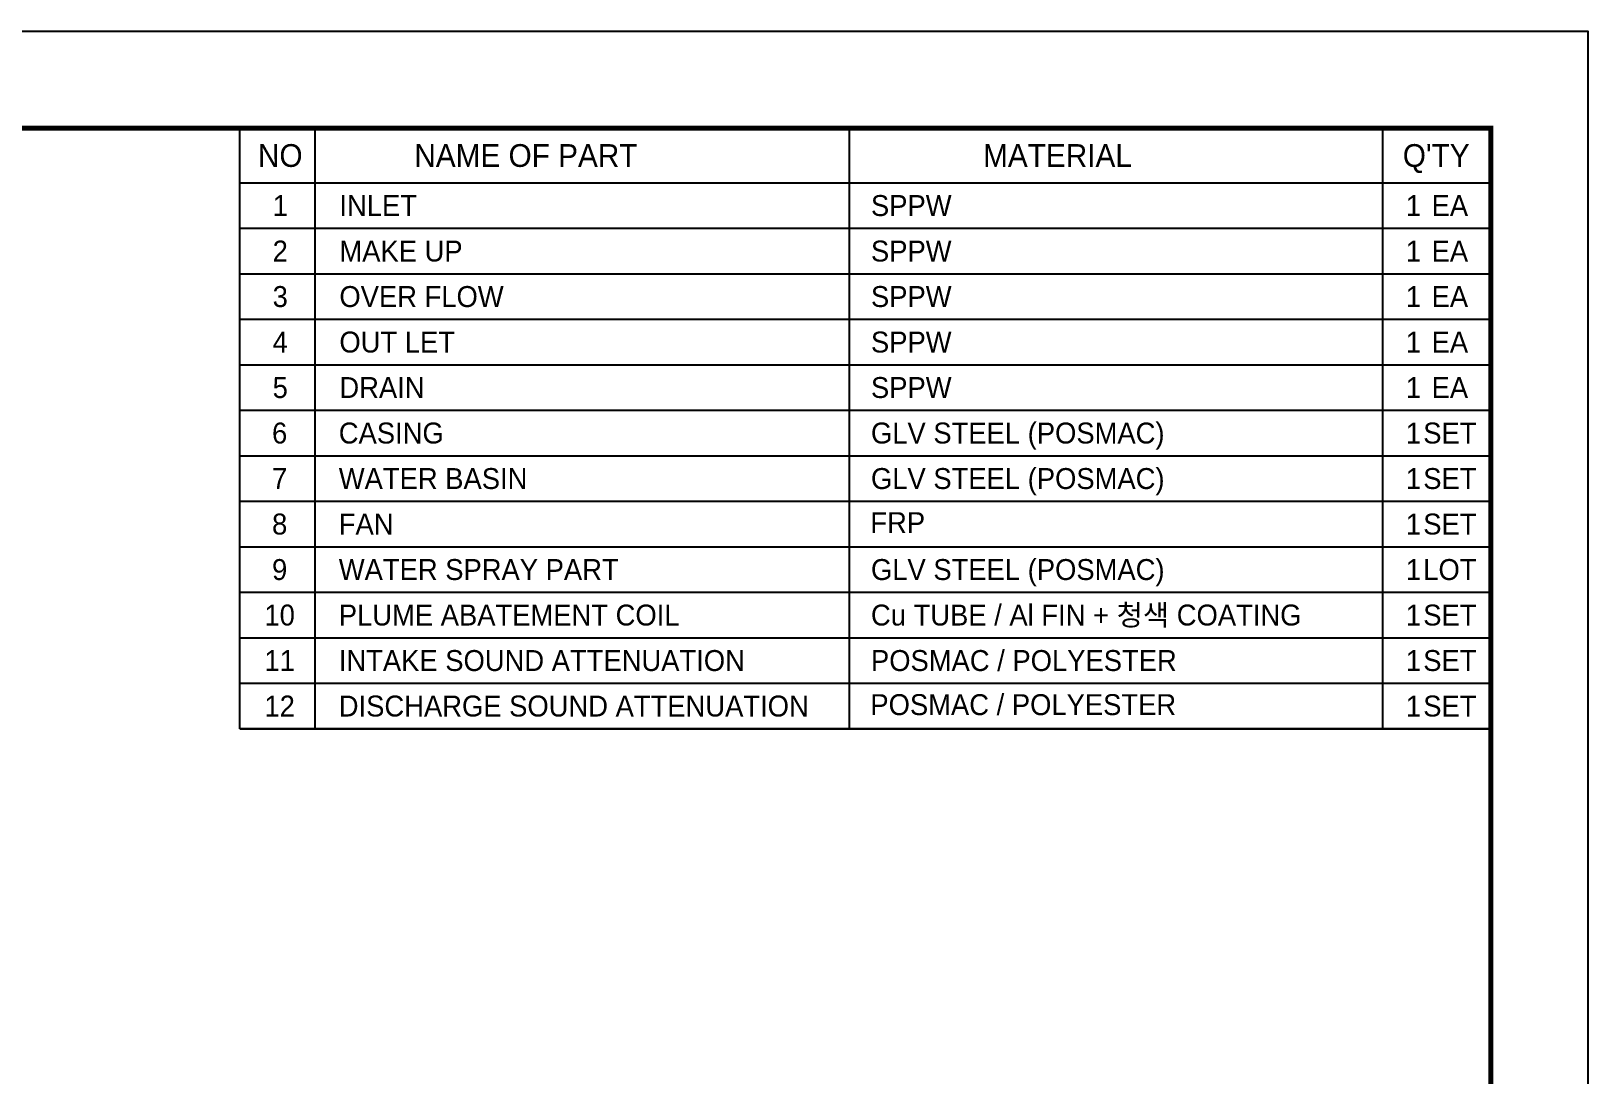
# Model space of a CAD drawing. Header units: millimetres. Extents: x 2340 to 31747, y 2051 to 22846.
# Drawn here: x 20516 to 31747, y 15317 to 22846 of the extents above; entities that cross this region are included whole.
import ezdxf
from ezdxf.enums import TextEntityAlignment as Align

# ---------------------------------------------------------------- set-up
doc = ezdxf.new("R2010")
doc.units = ezdxf.units.MM
for name, color, linetype in [('냉각탑_box', 1, 'Continuous'), ('냉각탑_form', 1, 'Continuous'), ('냉각탑_text', 3, 'Continuous')]:
    doc.layers.add(name, color=color, linetype=linetype)
doc.styles.add('돋움', font='Dotum.ttf')

# ---------------------------------------------------------------- blocks, each defined once
blk = doc.blocks.new('냉각탑form')
at = {"layer": 'Defpoints'}
blk.add_lwpolyline([(0, 297.07), (420.1, 297.07), (420.1, 0), (0, 0)], close=True, dxfattribs=at)
at = {"layer": '냉각탑_form', "const_width": 0.5}
blk.add_lwpolyline([(10, 287.07), (10, 10), (410.1, 10), (410.1, 287.07)], close=True, dxfattribs=at)

msp = doc.modelspace()

# ---------------------------------------------------------------- linework, layer by layer
at = {"layer": '냉각탑_box'}
for p, q in [((22562.9, 22146), (22562.9, 17813.6)), ((26416.8, 22146), (26416.8, 17813.6)), ((30265, 22146), (30265, 17813.6)), ((22021.1, 21752.1), (31046.8, 21752.1)), ((22021.1, 21423.9), (31046.8, 21423.9)), ((22021.1, 21095.7), (31046.8, 21095.7)), ((22021.1, 20767.5), (31046.8, 20767.5)), ((22021.1, 20439.3), (31046.8, 20439.3)), ((22021.1, 20111.1), (31046.8, 20111.1)), ((22021.1, 19782.9), (31046.8, 19782.9)), ((22021.1, 19454.6), (31046.8, 19454.6)), ((22021.1, 19126.4), (31046.8, 19126.4)), ((22021.1, 18798.2), (31046.8, 18798.2)), ((22021.1, 18470), (31046.8, 18470)), ((22021.1, 18141.8), (31046.8, 18141.8)), ((22021.1, 17813.6), (31046.8, 17813.6))]:
    msp.add_line(p, q, dxfattribs=at)
msp.add_lwpolyline([(22021.1, 17813.6), (22021.1, 22146), (31046.8, 22146), (31046.8, 17813.6)], close=True, dxfattribs=at)

# ---------------------------------------------------------------- block references
at = {"layer": '냉각탑_form', "xscale": 70.00000000000001, "yscale": 70.00000000000001, "zscale": 70.00000000000001}
msp.add_blockref('냉각탑form', (2339.8, 2051.1), dxfattribs=at)

# ---------------------------------------------------------------- texts
at = {"layer": '냉각탑_text', "style": '돋움'}
for s, height, p in [('NO', 164.11, (22313.2, 21949)), ('NAME OF PART', 164.106, (24085.5, 21949)), ('MATERIAL', 164.11, (27920.6, 21949)), ("Q'TY", 164.11, (30653, 21949)), ('1', 151, (22313.2, 21588)), ('1', 151, (30488.9, 21588)), ('EA', 150.98, (30751.4, 21588)), ('2', 151, (22313.2, 21259.8)), ('1', 151, (30488.9, 21259.8)), ('EA', 150.98, (30751.4, 21259.8)), ('3', 151, (22313.2, 20931.6)), ('1', 151, (30488.9, 20931.6)), ('EA', 150.98, (30751.4, 20931.6)), ('4', 151, (22313.2, 20603.4)), ('1', 151, (30488.9, 20603.4)), ('EA', 150.98, (30751.4, 20603.4)), ('5', 151, (22313.2, 20275.2)), ('1', 151, (30488.9, 20275.2)), ('EA', 150.98, (30751.4, 20275.2)), ('6', 151, (22308.9, 19947)), ('1', 151, (30488.9, 19947)), ('SET', 150.98, (30751.4, 19947)), ('7', 151, (22308.9, 19618.7)), ('1', 151, (30488.9, 19618.7)), ('SET', 150.98, (30751.4, 19618.7)), ('8', 151, (22308.9, 19290.5)), ('1', 151, (30488.9, 19290.5)), ('SET', 150.98, (30751.4, 19290.5)), ('9', 151, (22308.9, 18962.3)), ('1', 151, (30488.9, 18962.3)), ('LOT', 150.98, (30751.4, 18962.3)), ('10', 150.98, (22308.9, 18634.1)), ('1', 151, (30488.9, 18634.1)), ('SET', 150.98, (30751.4, 18634.1)), ('11', 150.98, (22308.9, 18305.9)), ('1', 151, (30488.9, 18305.9)), ('SET', 150.98, (30751.4, 18305.9)), ('12', 150.98, (22308.9, 17977.7)), ('1', 151, (30488.9, 17977.7)), ('SET', 150.98, (30751.4, 17977.7))]:
    msp.add_text(s, height=height, dxfattribs=at).set_placement(p, align=Align.MIDDLE_CENTER)
for s, height, p in [('INLET ', 150.98, (22739.9, 21588)), ('SPPW', 150.98, (26574.9, 21588)), ('MAKE UP', 150.98, (22739.9, 21259.8)), ('SPPW', 150.98, (26574.9, 21259.8)), ('OVER FLOW', 150.98, (22739.9, 20931.6)), ('SPPW', 150.98, (26574.9, 20931.6)), ('OUT LET ', 150.98, (22739.9, 20603.4)), ('SPPW', 150.98, (26574.9, 20603.4)), ('DRAIN', 150.98, (22739.9, 20275.2)), ('SPPW', 150.98, (26574.9, 20275.2)), ('CASING', 150.98, (22735.5, 19947)), ('GLV STEEL (POSMAC)', 150.977, (26574.9, 19947)), ('WATER BASIN', 150.977, (22735.5, 19618.7)), ('GLV STEEL (POSMAC)', 150.977, (26574.9, 19618.7)), ('FAN', 150.98, (22735.5, 19290.5)), ('FRP', 150.98, (26570.6, 19300.6)), ('WATER SPRAY PART', 150.977, (22735.5, 18962.3)), ('GLV STEEL (POSMAC)', 150.977, (26574.9, 18962.3)), ('PLUME ABATEMENT COIL', 150.977, (22735.5, 18634.1)), ('Cu TUBE / Al FIN + 청색 COATING', 150.977, (26574.9, 18634.1)), ('INTAKE SOUND ATTENUATION', 150.977, (22735.5, 18305.9)), ('POSMAC / POLYESTER', 150.977, (26574.9, 18305.9)), ('DISCHARGE SOUND ATTENUATION', 150.977, (22735.5, 17977.7)), ('POSMAC / POLYESTER', 150.977, (26570.6, 17987.8))]:
    msp.add_text(s, height=height, dxfattribs=at).set_placement(p, align=Align.MIDDLE_LEFT)

doc.saveas('drawing.dxf')
